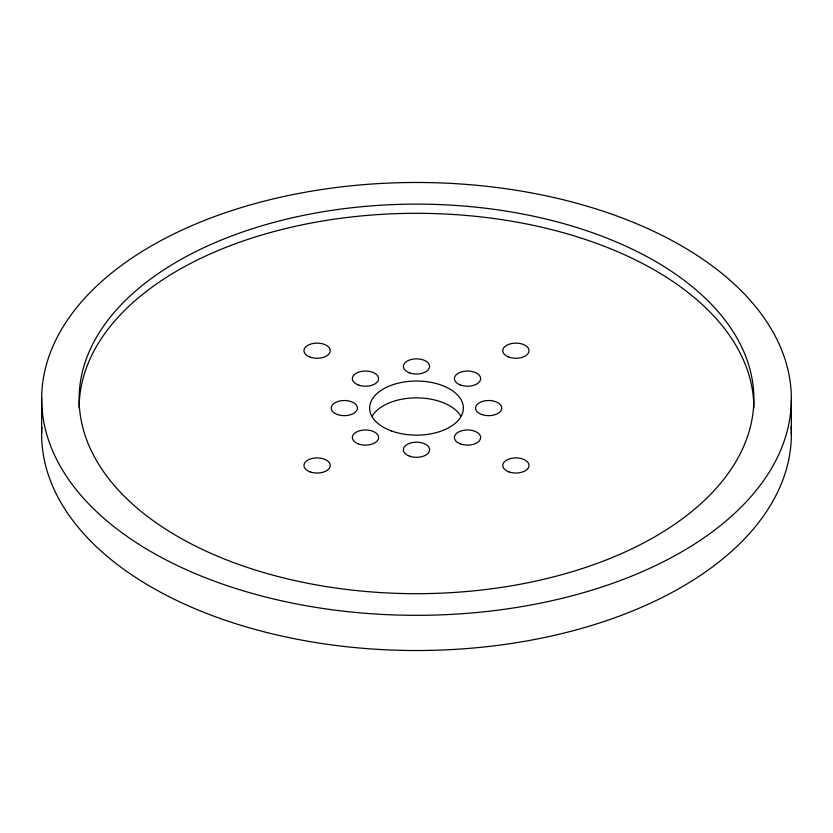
<?xml version="1.0" encoding="UTF-8"?>
<svg xmlns="http://www.w3.org/2000/svg" width="833" height="833" viewBox="0 0 833 833"><rect width="100%" height="100%" fill="white"/><g stroke="black" fill="none" stroke-linecap="round" stroke-linejoin="round"><path stroke-width="1.25" d="M791.35 399.767A374.85 216.424 0 0 1 227.784 585.891A374.85 216.424 0 0 1 230.366 211.051A374.85 216.424 0 0 1 791.35 399.767L791.35 434.961M41.65 398.039L41.65 433.233M79.135 408.087A337.365 194.776 0 0 1 416.5 213.31A337.365 194.776 0 0 1 753.865 408.087M372.413 415.75A46.856 27.052 0 0 1 416.5 397.862A46.856 27.052 0 0 1 460.587 415.75M791.111 426.309A374.85 216.424 0 0 1 417.146 650.521A374.85 216.424 0 0 1 41.848 427.058M391.812 431.077A46.856 27.052 0 0 0 463.335 408.93A46.856 27.052 0 0 0 394.363 384.242A46.856 27.052 0 0 0 391.812 431.077M460.305 384.95A13.12 7.57 0 0 0 480.62 379.077A13.12 7.57 0 0 0 461.649 371.851A13.12 7.57 0 0 0 460.305 384.95M481.786 414.532A13.12 7.57 0 0 0 501.778 408.295A13.12 7.57 0 0 0 482.422 401.423A13.12 7.57 0 0 0 481.786 414.532M460.305 443.864A13.12 7.57 0 0 0 480.62 437.991A13.12 7.57 0 0 0 461.649 430.765A13.12 7.57 0 0 0 460.305 443.864M409.628 456.192A13.12 7.57 0 0 0 429.62 449.955A13.12 7.57 0 0 0 410.263 443.083A13.12 7.57 0 0 0 409.628 456.192M358.252 443.864A13.12 7.57 0 0 0 378.578 437.991A13.12 7.57 0 0 0 359.596 430.765A13.12 7.57 0 0 0 358.252 443.864M337.469 414.532A13.12 7.57 0 0 0 357.451 408.295A13.12 7.57 0 0 0 338.104 401.423A13.12 7.57 0 0 0 337.469 414.532M358.252 384.95A13.12 7.57 0 0 0 378.578 379.077A13.12 7.57 0 0 0 359.596 371.851A13.12 7.57 0 0 0 358.252 384.95M409.628 372.872A13.12 7.57 0 0 0 429.62 366.635A13.12 7.57 0 0 0 410.263 359.762A13.12 7.57 0 0 0 409.628 372.872M508.984 471.905A13.12 7.57 0 0 0 529.007 465.709A13.12 7.57 0 0 0 509.702 458.796A13.12 7.57 0 0 0 508.984 471.905M508.984 357.138A13.12 7.57 0 0 0 529.007 350.932A13.12 7.57 0 0 0 509.702 344.019A13.12 7.57 0 0 0 508.984 357.138M310.188 357.138A13.12 7.57 0 0 0 330.212 350.932A13.12 7.57 0 0 0 310.907 344.019A13.12 7.57 0 0 0 310.188 357.138M310.188 471.905A13.12 7.57 0 0 0 330.212 465.709A13.12 7.57 0 0 0 310.907 458.796A13.12 7.57 0 0 0 310.188 471.905M238.717 564.441A337.365 194.776 0 0 0 753.698 405.015A337.365 194.776 0 0 0 257.074 227.242A337.365 194.776 0 0 0 238.717 564.441"/></g></svg>
